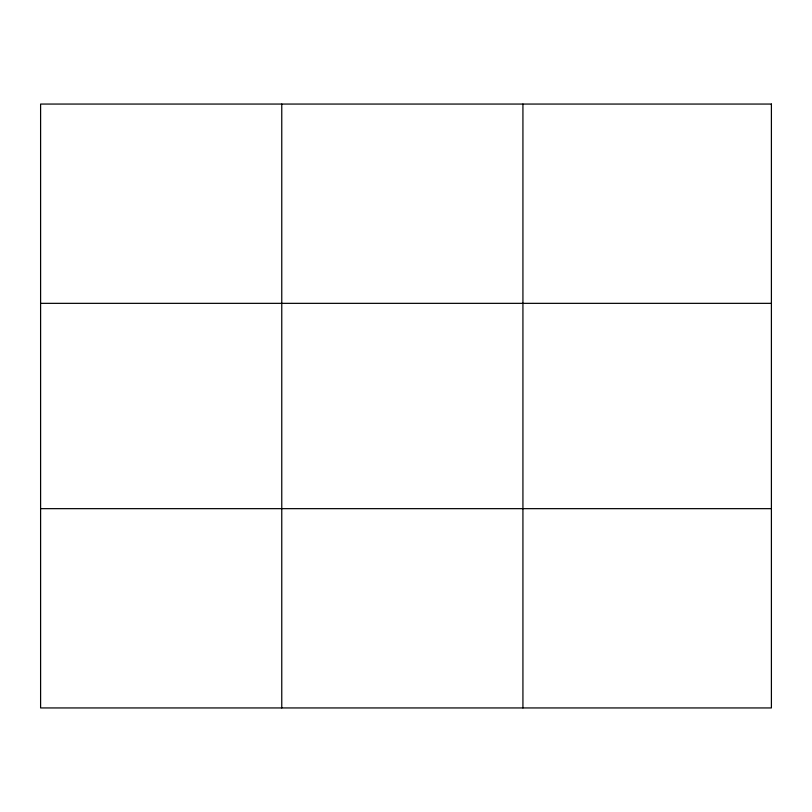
<?xml version="1.0" encoding="UTF-8"?>
<svg xmlns="http://www.w3.org/2000/svg" width="812" height="812" viewBox="0 0 812 812"><rect width="100%" height="100%" fill="white"/><g stroke="black" fill="none" stroke-linecap="round" stroke-linejoin="round"><path stroke-width="1.22" d="M281.764 707.942L281.764 104.058M522.928 707.942L522.928 104.058M40.6 303.343L771.4 303.343M40.6 508.657L771.4 508.657M771.4 104.058L771.4 707.942L40.6 707.942L40.6 104.058L771.4 104.058"/></g></svg>
